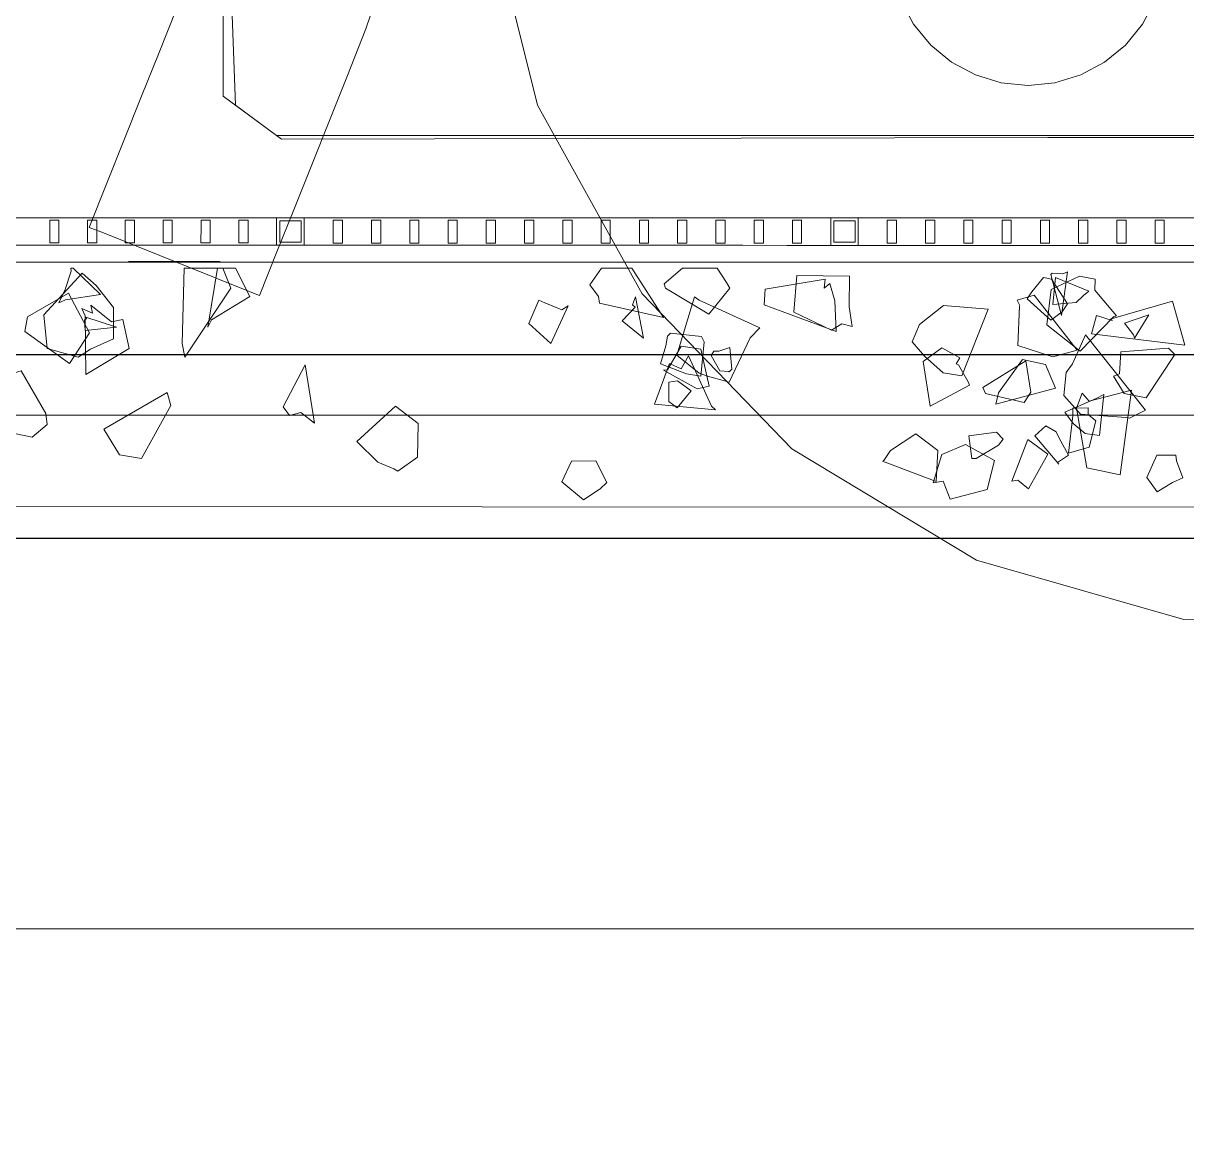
# Model space of a CAD drawing. Header units: millimetres. Extents: x -31757 to 121236, y -27283 to 59400.
# Drawn here: x 40743 to 44547, y -1938 to 1683 of the extents above; entities that cross this region are included whole.
import ezdxf

# ---------------------------------------------------------------- set-up
doc = ezdxf.new("R2010")
doc.units = ezdxf.units.MM
for name, color, linetype, lineweight in [('10_見えがかり', 7, 'Continuous', 13), ('30_敷地・外構', 8, 'Continuous', 9), ('41_通り芯の符号', 1, 'Continuous', 13), ('90_図枠', 7, 'Continuous', 25)]:
    doc.layers.add(name, color=color, linetype=linetype, lineweight=lineweight)

msp = doc.modelspace()

# ---------------------------------------------------------------- linework, layer by layer
at = {"layer": '10_見えがかり'}
for points in [[(43412.6, 6208.2), (41863.2, 1664.4), (41800.8, 1507.3), (41629.3, 1078.8), (41572.2, 935.9), (41515, 793.1), (41468.6, 811.6), (41004.4, 997.4), (40958, 1015.9), (41129.4, 1444.5), (41186.6, 1587.4), (41243.7, 1730.2)], [(52229.1, 2541.4), (52236.1, 1542.7), (52156.5, 1377.2), (48167.8, 1316.6), (41570.7, 1316.2), (41436.1, 1415.3), (41396.6, 2504.5)], [(47606.9, 2005.2), (47412.6, 1327.7), (47049.6, 723.5), (46542.6, 233.9), (45926.1, -107.8), (45242.2, -278.3), (44537.5, -266), (43860, -71.8), (43255.8, 291.3), (42766.2, 798.3), (42424.5, 1414.8), (42253.9, 2098.7)], [(39869.3, 987.3), (39869.3, 994.8), (39869.3, 1002.3), (39869.3, 1009.8), (39869.3, 1017.3), (39869.3, 1024.8), (39869.3, 1032.3), (39869.3, 1039.8), (39869.3, 1047.3), (42887.4, 1047.1), (45905.5, 1046.9), (48923.6, 1046.7), (51941.7, 1046.5), (54959.8, 1046.3)], [(40720.2, 1047.2), (40862.1, 1047.2), (41003.9, 1047.2), (41145.7, 1047.2), (41287.5, 1047.2), (41571.2, 1047.1), (41571.2, 1039.6), (41571.2, 1032.1), (41571.2, 1024.6), (41571.2, 1017.1), (41571.2, 1009.6), (41571.2, 1002.1), (41571.2, 994.6), (41571.2, 987.1), (41571.2, 979.6), (41571.2, 972.1), (41571.2, 957.1), (41429.3, 957.2), (41287.5, 957.2), (41145.7, 957.2), (41003.9, 957.2), (40862, 957.2), (40720.2, 957.2)], [(40836.4, 1039.7), (40841.4, 1039.7), (40843.9, 1039.7), (40846.4, 1039.7), (40851.4, 1039.7), (40853.9, 1039.7), (40856.4, 1039.7), (40858.9, 1039.7), (40858.9, 1033.4), (40858.9, 1027.2), (40858.9, 1020.9), (40858.9, 1008.4), (40858.9, 1002.2), (40858.9, 995.9), (40858.9, 989.7), (40858.9, 983.4), (40858.9, 977.2), (40858.9, 964.7), (40856.4, 964.7), (40853.9, 964.7), (40851.4, 964.7), (40848.9, 964.7), (40846.4, 964.7), (40843.9, 964.7), (40841.4, 964.7), (40838.9, 964.7), (40836.4, 964.7), (40833.9, 964.7), (40831.4, 964.7), (40828.9, 964.7), (40828.9, 970.9), (40828.9, 977.2), (40828.9, 983.4), (40828.9, 989.7), (40828.9, 1002.2), (40828.9, 1008.4), (40828.9, 1014.7), (40828.9, 1020.9), (40828.9, 1027.2), (40828.9, 1033.4), (40828.9, 1039.7), (40831.4, 1039.7), (40836.4, 1039.7)], [(40960.1, 1039.7), (40962.6, 1039.7), (40965.1, 1039.7), (40967.6, 1039.7), (40970.1, 1039.7), (40975.1, 1039.7), (40977.6, 1039.7), (40980.1, 1039.7), (40982.6, 1039.7), (40982.6, 1033.4), (40982.6, 1027.2), (40982.6, 1020.9), (40982.6, 1008.4), (40982.6, 1002.2), (40982.6, 989.7), (40982.6, 977.2), (40982.6, 970.9), (40982.6, 964.7), (40980.1, 964.7), (40977.6, 964.7), (40972.6, 964.7), (40970.1, 964.7), (40967.6, 964.7), (40965.1, 964.7), (40960.1, 964.7), (40955.1, 964.7), (40952.6, 964.7), (40952.6, 970.9), (40952.6, 977.2), (40952.6, 983.4), (40952.6, 989.7), (40952.6, 995.9), (40952.6, 1002.2), (40952.6, 1008.4), (40952.6, 1014.7), (40952.6, 1020.9), (40952.6, 1027.2), (40952.6, 1039.7), (40955.1, 1039.7), (40957.6, 1039.7), (40960.1, 1039.7)], [(41083.8, 1039.7), (41086.3, 1039.7), (41088.8, 1039.7), (41091.3, 1039.7), (41096.3, 1039.7), (41098.8, 1039.7), (41101.3, 1039.7), (41103.8, 1039.7), (41106.3, 1039.7), (41106.3, 1033.4), (41106.3, 1027.2), (41106.3, 1014.7), (41106.3, 1008.4), (41106.3, 1002.2), (41106.3, 983.4), (41106.3, 977.2), (41106.3, 970.9), (41106.3, 964.7), (41103.8, 964.7), (41101.3, 964.7), (41098.8, 964.7), (41096.3, 964.7), (41093.8, 964.7), (41091.3, 964.7), (41088.8, 964.7), (41086.3, 964.7), (41083.8, 964.7), (41081.3, 964.7), (41078.8, 964.7), (41076.3, 964.7), (41076.3, 970.9), (41076.3, 977.2), (41076.3, 983.4), (41076.3, 995.9), (41076.3, 1002.2), (41076.3, 1008.4), (41076.3, 1014.7), (41076.3, 1027.2), (41076.3, 1033.4), (41076.3, 1039.7), (41078.8, 1039.7), (41081.3, 1039.7), (41083.8, 1039.7)], [(41207.5, 1039.7), (41210, 1039.7), (41212.5, 1039.7), (41217.5, 1039.7), (41220, 1039.7), (41222.5, 1039.7), (41225, 1039.7), (41227.5, 1039.7), (41230, 1039.7), (41230, 1033.4), (41230, 1027.2), (41230, 1020.9), (41230, 1014.7), (41230, 1008.4), (41230, 1002.2), (41230, 995.9), (41230, 989.7), (41230, 977.2), (41230, 970.9), (41230, 964.7), (41227.5, 964.7), (41225, 964.7), (41222.5, 964.7), (41220, 964.7), (41217.5, 964.7), (41215, 964.7), (41212.5, 964.7), (41210, 964.7), (41207.5, 964.7), (41205, 964.7), (41202.5, 964.7), (41200, 964.7), (41200, 1002.2), (41200, 1008.4), (41200, 1014.7), (41200, 1027.2), (41200, 1033.4), (41200, 1039.7), (41205, 1039.7), (41207.5, 1039.7)], [(41331.3, 1039.7), (41333.8, 1039.7), (41338.8, 1039.7), (41341.3, 1039.7), (41343.8, 1039.7), (41346.3, 1039.7), (41348.8, 1039.7), (41351.3, 1039.7), (41353.7, 1039.7), (41353.7, 1033.4), (41353.7, 1027.2), (41353.7, 1020.9), (41353.7, 1014.7), (41353.7, 1008.4), (41353.7, 1002.2), (41353.7, 995.9), (41353.7, 970.9), (41353.7, 964.7), (41351.2, 964.7), (41348.7, 964.7), (41346.2, 964.7), (41343.7, 964.7), (41341.2, 964.7), (41338.7, 964.7), (41336.2, 964.7), (41333.7, 964.7), (41331.2, 964.7), (41326.2, 964.7), (41323.7, 964.7), (41323.7, 970.9), (41323.7, 977.2), (41323.7, 983.4), (41323.8, 1002.2), (41323.8, 1008.4), (41323.8, 1014.7), (41323.8, 1027.2), (41323.8, 1033.4), (41323.8, 1039.7), (41328.8, 1039.7), (41331.3, 1039.7)], [(41452.5, 1039.7), (41455, 1039.7), (41457.5, 1039.7), (41460, 1039.7), (41462.5, 1039.7), (41465, 1039.7), (41467.5, 1039.7), (41470, 1039.7), (41472.5, 1039.7), (41475, 1039.7), (41477.5, 1039.7), (41477.5, 1033.4), (41477.5, 1027.2), (41477.5, 1020.9), (41477.5, 1014.7), (41477.5, 1008.4), (41477.5, 1002.2), (41477.5, 995.9), (41477.5, 989.7), (41477.5, 983.4), (41477.5, 964.7), (41472.5, 964.7), (41470, 964.7), (41467.5, 964.7), (41465, 964.7), (41462.5, 964.7), (41460, 964.7), (41457.5, 964.7), (41455, 964.7), (41452.5, 964.7), (41450, 964.7), (41447.5, 964.7), (41447.5, 970.9), (41447.5, 977.2), (41447.5, 983.4), (41447.5, 989.7), (41447.5, 1002.2), (41447.5, 1014.7), (41447.5, 1020.9), (41447.5, 1027.2), (41447.5, 1033.4), (41447.5, 1039.7), (41452.5, 1039.7)], [(41571.2, 1039.6), (41571.2, 1047.1), (41578.7, 1047.1), (41586.2, 1047.1), (41593.7, 1047.1), (41601.2, 1047.1), (41608.7, 1047.1), (41616.2, 1047.1), (41623.7, 1047.1), (41631.2, 1047.1), (41638.7, 1047.1), (41646.2, 1047.1), (41653.7, 1047.1), (41661.2, 1047.1), (41661.2, 1039.6), (41661.2, 1032.1), (41661.2, 1024.6), (41661.2, 1009.6), (41661.2, 1002.1), (41661.2, 994.6), (41661.2, 987.1), (41661.2, 979.6), (41661.2, 972.1), (41661.2, 964.6), (41661.2, 957.1), (41653.7, 957.1), (41646.2, 957.1), (41631.2, 957.1), (41623.7, 957.1), (41608.7, 957.1), (41601.2, 957.1), (41593.7, 957.1), (41586.2, 957.1), (41578.7, 957.1), (41571.2, 957.1), (41571.2, 964.6), (41571.2, 972.1), (41571.2, 979.6), (41571.2, 987.1), (41571.2, 994.6), (41571.2, 1002.1), (41571.2, 1009.6), (41571.2, 1017.1), (41571.2, 1024.6), (41571.2, 1032.1), (41571.2, 1039.6)], [(41581.2, 1031.3), (41581.2, 1037.1), (41587, 1037.1), (41592.8, 1037.1), (41598.7, 1037.1), (41604.5, 1037.1), (41610.3, 1037.1), (41616.2, 1037.1), (41622, 1037.1), (41627.8, 1037.1), (41633.7, 1037.1), (41639.5, 1037.1), (41645.3, 1037.1), (41651.2, 1037.1), (41651.2, 1031.3), (41651.2, 1025.5), (41651.2, 1019.6), (41651.2, 1008), (41651.2, 1002.1), (41651.2, 996.3), (41651.2, 990.5), (41651.2, 984.6), (41651.2, 978.8), (41651.2, 973), (41651.2, 967.1), (41645.3, 967.1), (41639.5, 967.1), (41633.7, 967.1), (41627.8, 967.1), (41622, 967.1), (41616.2, 967.1), (41610.3, 967.1), (41604.5, 967.1), (41598.7, 967.1), (41592.8, 967.1), (41581.2, 967.1), (41581.2, 973), (41581.2, 978.8), (41581.2, 984.6), (41581.2, 990.5), (41581.2, 996.3), (41581.2, 1002.1), (41581.2, 1008), (41581.2, 1019.6), (41581.2, 1025.5), (41581.2, 1031.3)], [(41661.2, 1002.1), (41661.2, 1009.6), (41661.2, 1017.1), (41661.2, 1024.6), (41661.2, 1032.1), (41661.2, 1039.6), (41661.2, 1047.1), (41804.6, 1047.1), (41948.1, 1047.1), (42091.6, 1047.1), (42378.6, 1047.1), (42522.1, 1047.1), (42665.6, 1047.1), (42809.1, 1047.1), (42952.6, 1047.1), (43096, 1047.1), (43239.5, 1047), (43383, 1047), (43383, 1039.5), (43383, 1032), (43383, 1024.5), (43383, 1017), (43383, 1009.5), (43383, 994.5), (43383, 987), (43383, 972), (43383, 964.5), (43383, 957), (43239.5, 957), (43096, 957.1), (42952.6, 957.1), (42809.1, 957.1), (42665.6, 957.1), (42522.1, 957.1), (42378.6, 957.1), (42235.1, 957.1), (41948.1, 957.1), (41804.6, 957.1), (41661.2, 957.1), (41661.2, 964.6), (41661.2, 972.1), (41661.2, 979.6), (41661.2, 987.1), (41661.2, 994.6), (41661.2, 1002.1)], [(41763.8, 1039.6), (41766.3, 1039.6), (41768.8, 1039.6), (41773.8, 1039.6), (41776.3, 1039.6), (41778.8, 1039.6), (41781.3, 1039.6), (41783.8, 1039.6), (41786.3, 1039.6), (41786.3, 1027.1), (41786.3, 1020.9), (41786.3, 1014.6), (41786.3, 989.6), (41786.3, 983.4), (41786.3, 977.1), (41786.3, 964.6), (41781.3, 964.6), (41776.3, 964.6), (41773.8, 964.6), (41771.3, 964.6), (41768.8, 964.6), (41766.3, 964.6), (41763.8, 964.6), (41756.3, 964.6), (41756.3, 970.9), (41756.3, 977.1), (41756.3, 983.4), (41756.3, 989.6), (41756.3, 995.9), (41756.3, 1002.1), (41756.3, 1008.4), (41756.3, 1014.6), (41756.3, 1020.9), (41756.3, 1033.4), (41756.3, 1039.6), (41758.8, 1039.6), (41761.3, 1039.6), (41763.8, 1039.6)], [(41886.4, 1039.6), (41888.9, 1039.6), (41903.9, 1039.6), (41906.4, 1039.6), (41908.9, 1039.6), (41911.4, 1039.6), (41911.4, 1033.4), (41911.4, 1027.1), (41911.4, 1020.9), (41911.4, 1014.6), (41911.4, 1008.4), (41911.4, 1002.1), (41911.4, 995.9), (41911.4, 989.6), (41911.4, 983.4), (41911.4, 977.1), (41911.4, 964.6), (41908.9, 964.6), (41906.4, 964.6), (41903.9, 964.6), (41901.4, 964.6), (41898.9, 964.6), (41896.4, 964.6), (41893.9, 964.6), (41891.4, 964.6), (41888.9, 964.6), (41886.4, 964.6), (41883.9, 964.6), (41881.4, 964.6), (41881.4, 970.9), (41881.4, 977.1), (41881.4, 983.4), (41881.4, 989.6), (41881.4, 995.9), (41881.4, 1002.1), (41881.4, 1008.4), (41881.4, 1020.9), (41881.4, 1027.1), (41881.4, 1033.4), (41881.4, 1039.6), (41883.9, 1039.6), (41886.4, 1039.6)], [(42014.1, 1039.6), (42016.6, 1039.6), (42019.1, 1039.6), (42021.6, 1039.6), (42026.6, 1039.6), (42029.1, 1039.6), (42031.6, 1039.6), (42034.1, 1039.6), (42036.6, 1039.6), (42036.6, 1033.4), (42036.6, 1027.1), (42036.6, 1020.9), (42036.6, 1014.6), (42036.6, 1008.4), (42036.6, 989.6), (42036.6, 983.4), (42036.6, 977.1), (42036.6, 964.6), (42034.1, 964.6), (42031.6, 964.6), (42029.1, 964.6), (42026.6, 964.6), (42024.1, 964.6), (42021.6, 964.6), (42019.1, 964.6), (42016.6, 964.6), (42014.1, 964.6), (42011.6, 964.6), (42009.1, 964.6), (42006.6, 964.6), (42006.6, 970.9), (42006.6, 977.1), (42006.6, 983.4), (42006.6, 989.6), (42006.6, 995.9), (42006.6, 1002.1), (42006.6, 1008.4), (42006.6, 1014.6), (42006.6, 1020.9), (42006.6, 1027.1), (42006.6, 1033.4), (42006.6, 1039.6), (42009.1, 1039.6), (42011.6, 1039.6), (42014.1, 1039.6)], [(42139.2, 1039.6), (42141.7, 1039.6), (42144.2, 1039.6), (42146.7, 1039.6), (42149.2, 1039.6), (42151.7, 1039.6), (42154.2, 1039.6), (42156.7, 1039.6), (42159.2, 1039.6), (42161.7, 1039.6), (42161.7, 1020.9), (42161.7, 1014.6), (42161.7, 1008.4), (42161.7, 1002.1), (42161.7, 983.4), (42161.7, 977.1), (42161.7, 964.6), (42159.2, 964.6), (42156.7, 964.6), (42154.2, 964.6), (42151.7, 964.6), (42149.2, 964.6), (42144.2, 964.6), (42141.7, 964.6), (42139.2, 964.6), (42131.7, 964.6), (42131.7, 970.9), (42131.7, 977.1), (42131.7, 995.9), (42131.7, 1002.1), (42131.7, 1008.4), (42131.7, 1014.6), (42131.7, 1020.9), (42131.7, 1027.1), (42131.7, 1033.4), (42131.7, 1039.6), (42134.2, 1039.6), (42136.7, 1039.6), (42139.2, 1039.6)], [(42264.3, 1039.6), (42266.8, 1039.6), (42269.3, 1039.6), (42271.8, 1039.6), (42274.3, 1039.6), (42276.8, 1039.6), (42281.8, 1039.6), (42284.3, 1039.6), (42286.8, 1039.6), (42286.8, 1033.4), (42286.8, 1027.1), (42286.8, 1020.9), (42286.8, 1014.6), (42286.8, 1008.4), (42286.8, 1002.1), (42286.8, 995.9), (42286.8, 983.4), (42286.8, 977.1), (42286.8, 970.9), (42286.8, 964.6), (42284.3, 964.6), (42281.8, 964.6), (42279.3, 964.6), (42276.8, 964.6), (42274.3, 964.6), (42271.8, 964.6), (42269.3, 964.6), (42264.3, 964.6), (42261.8, 964.6), (42256.8, 964.6), (42256.8, 970.9), (42256.8, 977.1), (42256.8, 983.4), (42256.8, 989.6), (42256.8, 1002.1), (42256.8, 1008.4), (42256.8, 1014.6), (42256.8, 1020.9), (42256.8, 1027.1), (42256.8, 1033.4), (42256.8, 1039.6), (42259.3, 1039.6), (42261.8, 1039.6), (42264.3, 1039.6)], [(42389.5, 1039.6), (42392, 1039.6), (42394.5, 1039.6), (42397, 1039.6), (42399.5, 1039.6), (42402, 1039.6), (42404.5, 1039.6), (42407, 1039.6), (42412, 1039.6), (42412, 1033.3), (42412, 1027.1), (42412, 1014.6), (42412, 1008.3), (42412, 1002.1), (42412, 995.8), (42412, 989.6), (42412, 970.8), (42412, 964.6), (42402, 964.6), (42399.5, 964.6), (42397, 964.6), (42394.5, 964.6), (42392, 964.6), (42389.5, 964.6), (42382, 964.6), (42382, 977.1), (42382, 983.3), (42382, 989.6), (42382, 995.8), (42382, 1014.6), (42382, 1020.8), (42382, 1027.1), (42382, 1039.6), (42389.5, 1039.6)], [(42517.1, 1039.6), (42519.6, 1039.6), (42522.1, 1039.6), (42524.6, 1039.6), (42527.1, 1039.6), (42529.6, 1039.6), (42532.1, 1039.6), (42534.6, 1039.6), (42537.1, 1039.6), (42537.1, 1020.8), (42537.1, 1014.6), (42537.1, 1008.3), (42537.1, 964.6), (42534.6, 964.6), (42532.1, 964.6), (42527.1, 964.6), (42524.6, 964.6), (42522.1, 964.6), (42519.6, 964.6), (42517.1, 964.6), (42514.6, 964.6), (42512.1, 964.6), (42509.6, 964.6), (42507.1, 964.6), (42507.1, 970.8), (42507.1, 977.1), (42507.1, 983.3), (42507.1, 989.6), (42507.1, 995.8), (42507.1, 1002.1), (42507.1, 1008.3), (42507.1, 1014.6), (42507.1, 1020.8), (42507.1, 1027.1), (42507.1, 1033.3), (42507.1, 1039.6), (42509.6, 1039.6), (42512.1, 1039.6), (42517.1, 1039.6)], [(42642.2, 1039.6), (42644.7, 1039.6), (42647.2, 1039.6), (42649.7, 1039.6), (42652.2, 1039.6), (42654.7, 1039.6), (42662.2, 1039.6), (42662.2, 1033.3), (42662.2, 1027.1), (42662.2, 1014.6), (42662.2, 1002.1), (42662.2, 995.8), (42662.2, 989.6), (42662.2, 983.3), (42662.2, 977.1), (42662.2, 964.6), (42659.7, 964.6), (42657.2, 964.6), (42654.7, 964.6), (42652.2, 964.6), (42649.7, 964.6), (42647.2, 964.6), (42644.7, 964.6), (42642.2, 964.6), (42639.7, 964.6), (42637.2, 964.6), (42634.7, 964.6), (42632.2, 964.6), (42632.2, 977.1), (42632.2, 983.3), (42632.2, 1008.3), (42632.2, 1014.6), (42632.2, 1027.1), (42632.2, 1033.3), (42632.2, 1039.6), (42642.2, 1039.6)], [(42764.9, 1039.6), (42767.4, 1039.6), (42769.9, 1039.6), (42772.4, 1039.6), (42774.9, 1039.6), (42777.4, 1039.6), (42779.9, 1039.6), (42782.4, 1039.6), (42784.9, 1039.6), (42787.4, 1039.6), (42787.4, 1014.6), (42787.4, 1008.3), (42787.4, 1002.1), (42787.4, 995.8), (42787.4, 989.6), (42787.4, 983.3), (42787.4, 977.1), (42787.4, 964.6), (42784.9, 964.6), (42782.4, 964.6), (42779.9, 964.6), (42777.4, 964.6), (42774.9, 964.6), (42772.4, 964.6), (42769.9, 964.6), (42767.4, 964.6), (42764.9, 964.6), (42762.4, 964.6), (42757.4, 964.6), (42757.4, 970.8), (42757.4, 977.1), (42757.4, 983.3), (42757.4, 989.6), (42757.4, 995.8), (42757.4, 1002.1), (42757.4, 1008.3), (42757.4, 1027.1), (42757.4, 1033.3), (42757.4, 1039.6), (42759.9, 1039.6), (42762.4, 1039.6), (42764.9, 1039.6)], [(42892.5, 1039.6), (42895, 1039.6), (42897.5, 1039.6), (42900, 1039.6), (42902.5, 1039.6), (42905, 1039.6), (42907.5, 1039.6), (42910, 1039.6), (42912.5, 1039.6), (42912.5, 1033.3), (42912.5, 1027.1), (42912.5, 1014.6), (42912.5, 1008.3), (42912.5, 1002.1), (42912.5, 995.8), (42912.5, 989.6), (42912.5, 983.3), (42912.5, 977.1), (42912.5, 970.8), (42912.5, 964.6), (42910, 964.6), (42907.5, 964.6), (42905, 964.6), (42902.5, 964.6), (42900, 964.6), (42897.5, 964.6), (42895, 964.6), (42892.5, 964.6), (42890, 964.6), (42887.5, 964.6), (42885, 964.6), (42882.5, 964.6), (42882.5, 970.8), (42882.5, 977.1), (42882.5, 983.3), (42882.5, 989.6), (42882.5, 995.8), (42882.5, 1008.3), (42882.5, 1014.6), (42882.5, 1027.1), (42882.5, 1033.3), (42882.5, 1039.6), (42885, 1039.6), (42887.5, 1039.6), (42892.5, 1039.6)], [(43012.6, 1039.6), (43015.1, 1039.6), (43017.6, 1039.6), (43020.1, 1039.6), (43022.6, 1039.6), (43025.1, 1039.6), (43027.6, 1039.6), (43030.1, 1039.6), (43032.6, 1039.6), (43037.6, 1039.6), (43037.6, 1033.3), (43037.6, 1027.1), (43037.6, 1020.8), (43037.6, 1014.6), (43037.6, 1008.3), (43037.6, 995.8), (43037.6, 989.6), (43037.6, 983.3), (43037.6, 977.1), (43037.6, 964.6), (43035.1, 964.6), (43032.6, 964.6), (43030.1, 964.6), (43027.6, 964.6), (43025.1, 964.6), (43020.1, 964.6), (43017.6, 964.6), (43015.1, 964.6), (43007.6, 964.6), (43007.6, 970.8), (43007.6, 977.1), (43007.6, 983.3), (43007.6, 995.8), (43007.6, 1002.1), (43007.6, 1008.3), (43007.6, 1020.8), (43007.6, 1027.1), (43007.6, 1039.6), (43012.6, 1039.6)], [(43140.3, 1039.6), (43142.8, 1039.6), (43145.3, 1039.6), (43147.8, 1039.6), (43150.3, 1039.6), (43152.8, 1039.6), (43155.3, 1039.6), (43157.8, 1039.6), (43160.3, 1039.6), (43162.8, 1039.6), (43162.8, 1033.3), (43162.8, 1027.1), (43162.8, 1014.6), (43162.8, 1008.3), (43162.8, 1002.1), (43162.8, 995.8), (43162.8, 989.6), (43162.8, 983.3), (43162.8, 977.1), (43162.8, 964.6), (43157.8, 964.6), (43152.8, 964.6), (43150.3, 964.6), (43147.8, 964.6), (43145.3, 964.6), (43142.8, 964.6), (43140.3, 964.6), (43137.8, 964.6), (43132.8, 964.6), (43132.8, 1039.6), (43135.3, 1039.6), (43140.3, 1039.6)], [(43265.4, 1039.5), (43267.9, 1039.5), (43270.4, 1039.5), (43272.9, 1039.5), (43275.4, 1039.5), (43277.9, 1039.5), (43280.4, 1039.5), (43282.9, 1039.5), (43285.4, 1039.5), (43287.9, 1039.5), (43287.9, 1027), (43287.9, 1020.8), (43287.9, 1014.5), (43287.9, 1008.3), (43287.9, 1002), (43287.9, 995.8), (43287.9, 989.5), (43287.9, 983.3), (43287.9, 977), (43287.9, 964.5), (43282.9, 964.5), (43280.4, 964.5), (43277.9, 964.5), (43275.4, 964.5), (43272.9, 964.5), (43262.9, 964.5), (43260.4, 964.5), (43257.9, 964.5), (43257.9, 970.8), (43257.9, 989.5), (43257.9, 995.8), (43257.9, 1002), (43257.9, 1014.5), (43257.9, 1033.3), (43257.9, 1039.5), (43260.4, 1039.5), (43262.9, 1039.5), (43265.4, 1039.5)], [(43383, 1039.5), (43383, 1047), (43390.5, 1047), (43398, 1047), (43405.5, 1047), (43413, 1047), (43420.5, 1047), (43428, 1047), (43435.5, 1047), (43443, 1047), (43450.5, 1047), (43458, 1047), (43465.5, 1047), (43473, 1047), (43473, 1039.5), (43473, 1032), (43473, 1017), (43473, 1009.5), (43473, 1002), (43473, 994.5), (43473, 987), (43473, 979.5), (43473, 972), (43473, 957), (43465.5, 957), (43458, 957), (43450.5, 957), (43443, 957), (43435.5, 957), (43428, 957), (43420.5, 957), (43413, 957), (43398, 957), (43390.5, 957), (43383, 957), (43383, 964.5), (43383, 972), (43383, 979.5), (43383, 994.5), (43383, 1002), (43383, 1017), (43383, 1024.5), (43383, 1039.5)], [(43393, 1031.2), (43393, 1037), (43398.9, 1037), (43404.7, 1037), (43410.5, 1037), (43416.4, 1037), (43422.2, 1037), (43428, 1037), (43433.9, 1037), (43439.7, 1037), (43445.5, 1037), (43451.4, 1037), (43457.2, 1037), (43463, 1037), (43463, 1025.4), (43463, 1013.7), (43463, 1002), (43463, 996.2), (43463, 990.4), (43463, 984.5), (43463, 978.7), (43463, 967), (43457.2, 967), (43451.4, 967), (43445.5, 967), (43439.7, 967), (43433.9, 967), (43422.2, 967), (43416.4, 967), (43404.7, 967), (43398.9, 967), (43393, 967), (43393, 972.9), (43393, 978.7), (43393, 990.4), (43393, 1002), (43393, 1007.9), (43393, 1013.7), (43393, 1019.5), (43393, 1025.4), (43393, 1031.2)], [(43473, 987), (43473, 994.5), (43473, 1002), (43473, 1009.5), (43473, 1024.5), (43473, 1032), (43473, 1039.5), (43473, 1047), (43616.5, 1047), (43760, 1047), (43903.5, 1047), (44047, 1047), (44190.5, 1047), (44334, 1047), (44477.4, 1047), (44620.9, 1047)], [(43575.7, 1039.5), (43578.2, 1039.5), (43580.7, 1039.5), (43583.2, 1039.5), (43598.1, 1039.5), (43598.1, 1033.3), (43598.1, 1027), (43598.1, 1020.8), (43598.1, 1014.5), (43598.1, 1002), (43598.1, 995.8), (43598.1, 983.3), (43598.1, 977), (43598.1, 964.5), (43593.1, 964.5), (43590.6, 964.5), (43588.1, 964.5), (43585.6, 964.5), (43580.6, 964.5), (43578.1, 964.5), (43575.6, 964.5), (43573.1, 964.5), (43568.1, 964.5), (43568.1, 970.8), (43568.1, 977), (43568.1, 983.3), (43568.1, 989.5), (43568.1, 995.8), (43568.1, 1008.3), (43568.1, 1014.5), (43568.1, 1020.8), (43568.1, 1033.3), (43568.1, 1039.5), (43575.7, 1039.5)], [(43695.8, 1039.5), (43698.3, 1039.5), (43700.8, 1039.5), (43705.8, 1039.5), (43708.3, 1039.5), (43715.8, 1039.5), (43718.3, 1039.5), (43720.8, 1039.5), (43723.3, 1039.5), (43723.3, 970.8), (43723.3, 964.5), (43720.8, 964.5), (43718.3, 964.5), (43715.8, 964.5), (43713.3, 964.5), (43710.8, 964.5), (43708.3, 964.5), (43705.8, 964.5), (43703.3, 964.5), (43698.3, 964.5), (43695.8, 964.5), (43693.3, 964.5), (43693.3, 970.8), (43693.3, 989.5), (43693.3, 995.8), (43693.3, 1002), (43693.3, 1014.5), (43693.3, 1033.3), (43693.3, 1039.5), (43695.8, 1039.5)], [(43825.9, 1039.5), (43828.4, 1039.5), (43830.9, 1039.5), (43835.9, 1039.5), (43838.4, 1039.5), (43840.9, 1039.5), (43843.4, 1039.5), (43845.9, 1039.5), (43848.4, 1039.5), (43848.4, 1033.3), (43848.4, 1027), (43848.4, 1020.8), (43848.4, 1014.5), (43848.4, 1008.3), (43848.4, 995.8), (43848.4, 989.5), (43848.4, 983.3), (43848.4, 977), (43848.4, 970.8), (43848.4, 964.5), (43845.9, 964.5), (43843.4, 964.5), (43840.9, 964.5), (43838.4, 964.5), (43835.9, 964.5), (43830.9, 964.5), (43828.4, 964.5), (43825.9, 964.5), (43823.4, 964.5), (43820.9, 964.5), (43818.4, 964.5), (43818.4, 970.8), (43818.4, 977), (43818.4, 983.3), (43818.4, 989.5), (43818.4, 1002), (43818.4, 1008.3), (43818.4, 1014.5), (43818.4, 1039.5), (43820.9, 1039.5), (43823.4, 1039.5), (43825.9, 1039.5)], [(43951.1, 1039.5), (43953.6, 1039.5), (43956.1, 1039.5), (43958.6, 1039.5), (43961.1, 1039.5), (43963.6, 1039.5), (43973.6, 1039.5), (43973.6, 1027), (43973.6, 1020.8), (43973.6, 1014.5), (43973.6, 1008.3), (43973.5, 983.3), (43973.5, 977), (43973.5, 964.5), (43971, 964.5), (43968.5, 964.5), (43966, 964.5), (43958.5, 964.5), (43956, 964.5), (43953.5, 964.5), (43951, 964.5), (43948.5, 964.5), (43946, 964.5), (43943.5, 964.5), (43943.5, 970.8), (43943.5, 977), (43943.5, 983.3), (43943.5, 989.5), (43943.5, 995.8), (43943.5, 1002), (43943.5, 1008.3), (43943.5, 1014.5), (43943.5, 1020.8), (43943.5, 1027), (43943.5, 1033.3), (43943.5, 1039.5), (43946.1, 1039.5), (43948.6, 1039.5), (43951.1, 1039.5)], [(44073.7, 1039.5), (44076.2, 1039.5), (44081.2, 1039.5), (44083.7, 1039.5), (44086.2, 1039.5), (44088.7, 1039.5), (44091.2, 1039.5), (44093.7, 1039.5), (44096.2, 1039.5), (44098.7, 1039.5), (44098.7, 1033.2), (44098.7, 1027), (44098.7, 1020.7), (44098.7, 1014.5), (44098.7, 1008.2), (44098.7, 1002), (44098.7, 995.7), (44098.7, 983.2), (44098.7, 977), (44098.7, 964.5), (44096.2, 964.5), (44093.7, 964.5), (44088.7, 964.5), (44086.2, 964.5), (44083.7, 964.5), (44081.2, 964.5), (44078.7, 964.5), (44068.7, 964.5), (44068.7, 977), (44068.7, 983.2), (44068.7, 989.5), (44068.7, 995.7), (44068.7, 1002), (44068.7, 1008.2), (44068.7, 1014.5), (44068.7, 1020.7), (44068.7, 1027), (44068.7, 1039.5), (44071.2, 1039.5), (44073.7, 1039.5)], [(44203.8, 1039.5), (44206.3, 1039.5), (44211.3, 1039.5), (44213.8, 1039.5), (44216.3, 1039.5), (44218.8, 1039.5), (44221.3, 1039.5), (44223.8, 1039.5), (44223.8, 1033.2), (44223.8, 1014.5), (44223.8, 1008.2), (44223.8, 995.7), (44223.8, 989.5), (44223.8, 983.2), (44223.8, 970.7), (44223.8, 964.5), (44213.8, 964.5), (44211.3, 964.5), (44208.8, 964.5), (44206.3, 964.5), (44203.8, 964.5), (44201.3, 964.5), (44193.8, 964.5), (44193.8, 970.7), (44193.8, 977), (44193.8, 983.2), (44193.8, 989.5), (44193.8, 995.7), (44193.8, 1027), (44193.8, 1033.2), (44193.8, 1039.5), (44196.3, 1039.5), (44203.8, 1039.5)], [(44324, 1039.5), (44326.5, 1039.5), (44329, 1039.5), (44331.5, 1039.5), (44341.5, 1039.5), (44344, 1039.5), (44348.9, 1039.5), (44348.9, 1033.2), (44348.9, 1027), (44348.9, 1020.7), (44348.9, 1014.5), (44348.9, 1002), (44348.9, 995.7), (44348.9, 977), (44348.9, 964.5), (44346.4, 964.5), (44343.9, 964.5), (44341.4, 964.5), (44338.9, 964.5), (44336.4, 964.5), (44328.9, 964.5), (44326.4, 964.5), (44323.9, 964.5), (44321.4, 964.5), (44318.9, 964.5), (44318.9, 970.7), (44318.9, 983.2), (44318.9, 989.5), (44318.9, 995.7), (44318.9, 1002), (44318.9, 1014.5), (44318.9, 1027), (44318.9, 1033.2), (44318.9, 1039.5), (44324, 1039.5)], [(44451.6, 1039.5), (44454.1, 1039.5), (44456.6, 1039.5), (44459.1, 1039.5), (44464.1, 1039.5), (44466.6, 1039.5), (44469.1, 1039.5), (44471.6, 1039.5), (44474.1, 1039.5), (44474.1, 1027), (44474.1, 1020.7), (44474.1, 1014.5), (44474.1, 1008.2), (44474.1, 995.7), (44474.1, 989.5), (44474.1, 983.2), (44474.1, 977), (44474.1, 964.5), (44471.6, 964.5), (44469.1, 964.5), (44466.6, 964.5), (44464.1, 964.5), (44461.6, 964.5), (44459.1, 964.5), (44456.6, 964.5), (44454.1, 964.5), (44451.6, 964.5), (44449.1, 964.5), (44446.6, 964.5), (44444.1, 964.5), (44444.1, 970.7), (44444.1, 977), (44444.1, 983.2), (44444.1, 989.5), (44444.1, 995.7), (44444.1, 1002), (44444.1, 1008.2), (44444.1, 1014.5), (44444.1, 1020.7), (44444.1, 1027), (44444.1, 1033.2), (44444.1, 1039.5), (44446.6, 1039.5), (44449.1, 1039.5), (44451.6, 1039.5)], [(54959.8, 956.3), (51941.7, 956.5), (48923.6, 956.7), (45905.5, 956.9), (42887.4, 957.1), (39869.3, 957.3), (39869.3, 964.8), (39869.3, 972.3), (39869.3, 979.8), (39869.3, 987.3)], [(44620.9, 957), (44477.4, 957), (44333.9, 957), (44190.5, 957), (44047, 957), (43903.5, 957), (43616.5, 957), (43473, 957), (43473, 964.5), (43473, 972), (43473, 979.5), (43473, 987)], [(76236.5, 900), (76236.4, 100), (25245.1, 103.2), (25245.1, 903.2), (76236.5, 900)], [(40879.6, 812.9), (40898.7, 872.3), (40898.3, 882.2), (40905.8, 882.2), (40994.8, 796.3), (40881, 779.4), (40858.8, 768.8), (40879.6, 812.9)], [(41271.2, 591.3), (41262.4, 636.3), (41268.7, 882.2), (41395.6, 882.2), (41421, 817.4), (41271.2, 591.3)], [(41377.9, 882.2), (41436.2, 882.2), (41483.2, 790), (41358.6, 713.2), (41346.3, 689.4), (41377.9, 882.2)], [(42624.1, 789.5), (42595.2, 827.6), (42634, 882.1), (42732.9, 882.1), (42836.8, 721.1), (42627, 767.9), (42624.1, 789.5)], [(42838.2, 831), (42898.1, 882.1), (43012.1, 882.1), (43042.8, 835.2), (43052.8, 817.1), (42984.9, 731.9), (42843.2, 816.7), (42838.2, 831)], [(40935.1, 865.9), (40980.5, 826.1), (41038.1, 754.1), (41037.7, 651.2), (40962.8, 617.1), (40922.2, 591.7), (40821.1, 620.2), (40810.2, 730.1), (40935.1, 865.9)], [(43169.2, 814.1), (43365.2, 846.7), (43362.1, 817), (43380.2, 832.4), (43396.1, 775.3), (43400.7, 675.2), (43165.8, 762.5), (43169.2, 814.1)], [(43272.7, 858.3), (43444.5, 856.6), (43443.8, 756.5), (43453.2, 691.5), (43419.5, 700.8), (43385.5, 679.4), (43262.2, 738.1), (43272.7, 858.3)], [(44025.7, 781.9), (44040.9, 805.3), (44079.3, 852), (44105.7, 846.5), (44157, 765.7), (44139.9, 739.1), (44103.2, 712.5), (44025.7, 781.9)], [(44247.8, 846.3), (44247.1, 810.9), (44317.7, 726.4), (44308.3, 723), (44199.3, 611.1), (44089.8, 697.1), (44104.2, 812.3), (44196.7, 856.6), (44247.8, 846.3)], [(44107.4, 866.4), (44142.4, 863.7), (44157.4, 870), (44138.1, 727.9), (44103.4, 861.9), (44107.4, 866.4)], [(44185.7, 769.9), (44109.1, 763.7), (44118, 852), (44227.3, 807), (44210.3, 793), (44185.7, 769.9)], [(40893.3, 570.3), (40747.7, 675.2), (40756, 723.7), (40890.3, 800.5), (40959.6, 670.8), (40893.3, 570.3)], [(42448.1, 768.6), (42503.7, 746.2), (42524, 758.8), (42467.6, 636), (42395.7, 701.3), (42428.6, 778.2), (42448.1, 768.6)], [(42743.5, 755.4), (42735.2, 762.8), (42744.6, 788.7), (42771, 653.9), (42701.2, 710.5), (42743.5, 755.4)], [(42953.2, 777.5), (43151.5, 687.6), (43120.1, 654.1), (43051.2, 509.5), (42979.8, 529.8), (42953.3, 539.1), (42879.5, 598.2), (42937.7, 789.1), (42953.2, 777.5)], [(44001.8, 760.8), (43992.9, 777.6), (44048.1, 794.6), (44189.3, 614.3), (44109.7, 592.9), (43995.3, 629.1), (44000.7, 758), (44001.8, 760.8)], [(44252.6, 728.1), (44303.3, 711.6), (44303.5, 712.1), (44297.1, 715.7), (44501.2, 774), (44540.8, 630.3), (44236.4, 667.3), (44252.6, 728.1)], [(40969.1, 735.7), (40963.7, 760.9), (41031.3, 707.1), (41067.6, 714.7), (41088.6, 619.4), (40947.3, 535), (40945.2, 727), (40933.9, 750.6), (40969.1, 735.7)], [(43673.9, 698.2), (43752.5, 760.8), (43897.6, 748.2), (43811.8, 530.9), (43750.8, 540.5), (43689.7, 594.3), (43649.4, 641.8), (43673.9, 698.2)], [(44376.3, 653.5), (44373, 664.7), (44343.8, 702.7), (44424, 729.9), (44376.3, 653.5)], [(40942.4, 712.2), (40948.9, 717.6), (40947.5, 722.3), (41047.6, 689.1), (40944.6, 678.4), (40942.4, 712.2)], [(42858.9, 669.7), (42960.7, 659.5), (42968.9, 642), (42958.2, 529.4), (42911.2, 536.4), (42826.7, 569.9), (42843.8, 628.3), (42849.9, 660.3), (42858.9, 669.7)], [(44216, 664.1), (44412.1, 418), (44360.1, 391.7), (44349.4, 394.1), (44199.8, 404.7), (44145.8, 465.7), (44152.9, 541.8), (44173.9, 569.9), (44216, 664.1)], [(42893.6, 627.9), (42958.2, 617.8), (42985.8, 496.4), (42946.5, 488.3), (42836.7, 549.1), (42849, 549.6), (42893.6, 627.9)], [(43020.3, 546.8), (42992.5, 596.6), (43000.6, 611.1), (43017.1, 610.6), (43053.4, 623.3), (43060.2, 552.1), (43050.6, 543.9), (43049.9, 544.9), (43020.3, 546.8)], [(43746.2, 622.3), (43805.8, 589.3), (43793.7, 569.9), (43801.2, 566.6), (43833.2, 510.4), (43836.8, 499.5), (43708.8, 431.2), (43685.6, 577.4), (43746.2, 622.3)], [(44332.2, 608.8), (44487.6, 620.7), (44508.7, 599.8), (44414.3, 458.6), (44342.7, 472.3), (44308.1, 529), (44327.4, 536.6), (44332.2, 608.8)], [(42807.4, 437.4), (42856.3, 570.3), (42893.7, 553.5), (42918.5, 596.1), (42992.9, 430.7), (43006.6, 419.3), (42807.4, 437.4)], [(44015.8, 443.4), (43889.9, 472.6), (43880.7, 492), (44021, 579.7), (44038, 477.3), (44015.8, 443.4)], [(43923.1, 438.1), (43932, 474.8), (44010.2, 583.3), (44085.8, 567.2), (44118.6, 490.4), (43923.1, 438.1)], [(40628.3, 359.7), (40603.8, 482.1), (40661.9, 525.2), (40735.3, 546.5), (40816.5, 407.1), (40820.7, 371.7), (40771.6, 329.7), (40628.3, 359.7)], [(41592.5, 428.6), (41664.2, 566.8), (41695.1, 376.1), (41650.3, 411), (41613.2, 401.1), (41592.5, 428.6)], [(42882.6, 514.1), (42926.3, 481.1), (42881.4, 426), (42854, 446.8), (42853.4, 510), (42882.6, 514.1)], [(41129.5, 260.5), (41057.1, 271.7), (41005.8, 355.8), (41213.5, 475.8), (41225.2, 433.2), (41129.5, 260.5)], [(44251, 455.9), (44276.6, 469.1), (44261.9, 335.7), (44215.7, 342), (44176, 374.2), (44148.9, 411.7), (44251, 455.9)], [(44186.7, 424.7), (44206, 474.1), (44228.3, 448), (44366.3, 483.4), (44329.9, 206.9), (44220.9, 229.6), (44186.7, 424.7)], [(41960, 430.7), (42033.8, 374.1), (42031.9, 264.7), (41967.1, 219.2), (41954.8, 226.8), (41902.6, 248.2), (41833.1, 315.7), (41960, 430.7)], [(44160.6, 277.1), (44175.5, 399.5), (44174.8, 424.5), (44224.7, 425.7), (44224.8, 403.6), (44249.8, 383.7), (44228.8, 297.3), (44160.6, 277.1)], [(44740.7, -1278), (38366, -1277.6), (38366.1, 102.3), (38366.1, 402.3), (44740.8, 402), (44740.8, 102), (44740.7, -1278)], [(43845.2, 260.6), (43835.3, 333.8), (43925.3, 346.1), (43947.2, 323.6), (43932.1, 303.9), (43858.6, 260.2), (43845.2, 260.6)], [(44087.2, 366.9), (44121, 347.4), (44129.6, 328.4), (44160.7, 271.5), (44125.1, 247.1), (44129.1, 241.9), (44051, 334), (44087.2, 366.9)], [(43728.2, 184.5), (43552.9, 251.6), (43557.4, 253.2), (43578.8, 286.1), (43661.7, 341.1), (43733.1, 285.8), (43728.2, 184.5)], [(43718.4, 180.8), (43746.3, 273.3), (43824.2, 306.4), (43918.7, 253.4), (43894.7, 158.9), (43773.7, 127.3), (43750.4, 185.9), (43718.4, 180.8)], [(44028.2, 322.7), (44092.7, 274.6), (44029.9, 160.4), (43994.9, 189.7), (43975.5, 186.5), (44028.2, 322.7)], [(44449.8, 270.8), (44511.6, 271.2), (44513.7, 252.2), (44534.2, 196.8), (44501.3, 181.7), (44451.1, 151.5), (44417, 198.5), (44449.8, 270.8)], [(42534.9, 251.6), (42615.3, 252.3), (42651, 181.8), (42628.6, 160), (42625.5, 159.2), (42575.1, 125.2), (42503.5, 183.9), (42534.9, 251.6)], [(38366, -1277.6), (44740.7, -1278), (44740.2, -9278), (38365.5, -9277.7), (38366, -1277.6)]]:
    msp.add_lwpolyline(points, dxfattribs=at)
at = {"layer": '30_敷地・外構'}
for points in [[(76239.6, 56902.6), (76236.5, 900), (13245.1, 903.9), (13244.4, 12902.8), (43238.4, 56907.4), (76239.6, 56902.6)], [(41396.6, 1974.5), (41396.5, 1444.5), (41586.5, 1304.5), (42087.9, 1305.4), (42589.4, 1306.3), (43090.8, 1307.3), (43592.2, 1308.2), (44093.7, 1309.1), (44595.1, 1310), (45096.5, 1311), (45597.9, 1311.9), (46099.4, 1312.8), (46600.8, 1313.7), (47102.2, 1314.7), (47603.7, 1315.6), (48105.1, 1316.5)], [(41386.5, 904.5), (41086.5, 904.5)], [(41386.5, 904.5), (41086.5, 904.5)]]:
    msp.add_lwpolyline(points, dxfattribs=at)
at = {"layer": '41_通り芯の符号'}
msp.add_lwpolyline([(43612.8, 1757.8), (43654.4, 1680), (43710.3, 1611.9), (43778.5, 1555.9), (43856.3, 1514.3), (43940.7, 1488.7), (44028.5, 1480.1), (44116.3, 1488.7), (44200.7, 1514.3), (44278.5, 1555.9), (44346.7, 1611.9), (44402.7, 1680), (44444.3, 1757.8)], dxfattribs=at)
at = {"layer": '90_図枠'}
for points in [[(0, 0), (84100, 0), (84100, 59400), (0, 59400)], [(600, 600), (83500, 600), (83500, 58800), (600, 58800)]]:
    msp.add_lwpolyline(points, close=True, dxfattribs=at)

doc.saveas('drawing.dxf')
